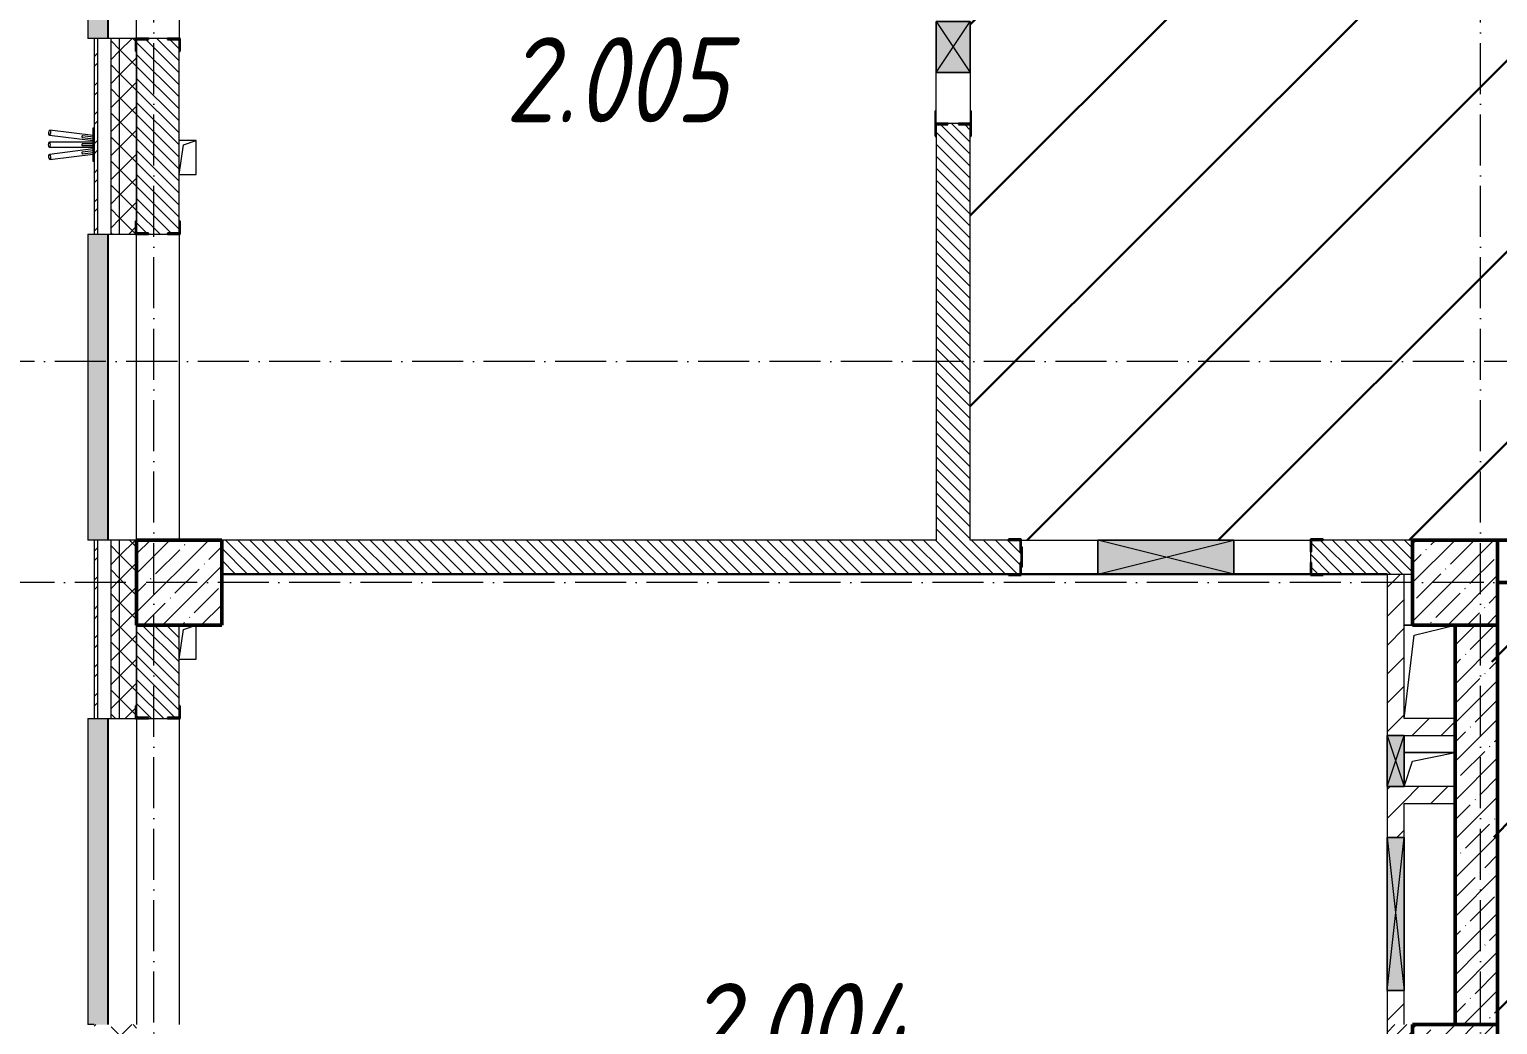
# Model space of a CAD drawing. Header units: millimetres. Extents: x 35697 to 388678, y -91946 to 171347.
# Drawn here: x 40179 to 48810, y 122895 to 128748 of the extents above; entities that cross this region are included whole.
import ezdxf

# ---------------------------------------------------------------- set-up
doc = ezdxf.new("R2010")
doc.units = ezdxf.units.MM
doc.linetypes.add('50_200_ШТРИХ_1Т_ш5_п1_п1_', pattern=[700, 500, -100, 0, -100])
for name, color, linetype, lineweight in [('2.1) ПГП окна 2.8 м', 5, 'Continuous', 30), ('2.4) ПГП вычит ЖБбалки 0.4 м -', 24, 'Continuous', 30), ('3.1) ЖБ окна 1.2 м', 102, 'Continuous', 30), ('4) ЛЕстницы', 5, 'Continuous', 30), ('A-DETL-GENF-OTLN', 7, 'Continuous', 9), ('A-FLOR-____-OTLN', 7, 'Continuous', 9), ('A-GENM-____-MCUT', 7, 'Continuous', 25), ('A-GENM-____-OTLN', 7, 'Continuous', 9), ('A-GENM-____-OTLN-1', 7, 'Continuous', 25), ('A-GLAZ-____-OTLN', 7, 'Continuous', 9), ('A-WALL-____-MCUT', 7, 'Continuous', 13), ('A-WALL-____-MCUT-1', 7, 'Continuous', 9), ('A-WALL-____-MCUT-2', 7, 'Continuous', 50), ('A-WALL-____-OTLN', 7, 'Continuous', 9), ('A-WALL-____-PATT-1', 7, 'Continuous', 9), ('A-WALL-FNSH-MCUT-1', 7, 'Continuous', 9), ('I-WALL-____-OTLN', 7, 'Continuous', 9), ('S-COLS-____-MCUT', 7, 'Continuous', 50), ('S-COLS-____-OTLN', 7, 'Continuous', 9), ('S-GRID-____-OTLN-1', 7, '50_200_ШТРИХ_1Т_ш5_п1_п1_', 9), ('Марки помещений', 7, 'Continuous', 9)]:
    doc.layers.add(name, color=color, linetype=linetype, lineweight=lineweight)
doc.layers.add('A-GLAZ-____-OTLN-1', color=7, linetype='Continuous', lineweight=9, true_color=0xc0c0c0)
doc.styles.add('ISOCPEUR_I_2', font='isocpeui.ttf', dxfattribs={"width": 0.85, "height": 2.3})
pattern_1 = [(135, (43259.71, 63713.66), (-35.35534, -35.35534), [])]
pattern_2 = [(45, (43259.71, 63713.66), (-84.85281, 84.85281), [])]
pattern_3 = [(45, (43259.71, 63713.66), (-70.71068, 70.71068), []), (135, (43259.71, 63713.66), (-70.71068, -70.71068), [])]

# ---------------------------------------------------------------- blocks, each defined once
blk = doc.blocks.new('BSC_Колонна _Прямоугольная - 500х500-V24-АР1_План отверстий 2 этажа в осях 1-64_Ю-ЯЯ')
at = {"layer": 'S-COLS-____-OTLN'}
h = blk.add_hatch(dxfattribs=at)
h.set_pattern_fill('FP_33', color=256, style=0, pattern_type=2)
h.set_pattern_definition([(45, (2200, -61781.04), (-114.04925, 114.04925), []), (45, (2314.05, -61781.04), (-114.04925, 114.04925), [201.613, -40.323, 3.353, -36.97])])
h.paths.add_polyline_path([(-250, -250), (250, -250), (250, 250), (-250, 250)], flags=0)
at = {"layer": 'S-COLS-____-MCUT'}
for p, q in [((250, 250), (-250, 250)), ((-250, 250), (-250, -250)), ((250, -250), (250, 250)), ((-250, -250), (250, -250))]:
    blk.add_line(p, q, dxfattribs=at)
blk = doc.blocks.new('BSC_Колонна _Прямоугольная - 500х500-V28-АР1_План отверстий 2 этажа в осях 1-64_Ю-ЯЯ')
at = {"layer": 'S-COLS-____-OTLN'}
h = blk.add_hatch(dxfattribs=at)
h.set_pattern_fill('FP_37', color=256, style=0, pattern_type=2)
h.set_pattern_definition([(45, (-5300, -61781.04), (-114.04925, 114.04925), []), (45, (-5185.95, -61781.04), (-114.04925, 114.04925), [201.613, -40.323, 3.353, -36.97])])
h.paths.add_polyline_path([(-250, -250), (250, -250), (250, 250), (-250, 250)], flags=0)
at = {"layer": 'S-COLS-____-MCUT'}
for p, q in [((250, 250), (-250, 250)), ((-250, 250), (-250, -250)), ((250, -250), (250, 250)), ((-250, -250), (250, -250))]:
    blk.add_line(p, q, dxfattribs=at)
blk = doc.blocks.new('BSC_Колонна _Прямоугольная - 500х500-V58-АР1_План отверстий 2 этажа в осях 1-64_Ю-ЯЯ')
at = {"layer": 'S-COLS-____-OTLN'}
h = blk.add_hatch(dxfattribs=at)
h.set_pattern_fill('FP_69', color=256, style=0, pattern_type=2)
h.set_pattern_definition([(45, (-5300, -58931.04), (-114.04925, 114.04925), []), (45, (-5185.95, -58931.04), (-114.04925, 114.04925), [201.613, -40.323, 3.353, -36.97])])
h.paths.add_polyline_path([(-250, -250), (250, -250), (250, 250), (-250, 250)], flags=0)
at = {"layer": 'S-COLS-____-MCUT'}
for p, q in [((250, 250), (-250, 250)), ((-250, 250), (-250, -250)), ((250, -250), (250, 250)), ((-250, -250), (250, -250))]:
    blk.add_line(p, q, dxfattribs=at)
blk = doc.blocks.new('Фахверк_СКБ_Уголок - 250_2700-27497298-АР1_План отверстий 2 этажа в осях 1-64_Ю-ЯЯ')
at = {"layer": 'A-GENM-____-MCUT'}
for p, q in [((200, 181), (125, 181)), ((125, 181), (125, 106)), ((131, 106), (131, 175)), ((131, 175), (200, 175)), ((200, 175), (200, 181)), ((125, 106), (131, 106)), ((131, -6), (125, -6)), ((125, -6), (125, -81)), ((125, -81), (200, -81)), ((131, -75), (131, -6)), ((200, -75), (131, -75)), ((200, -81), (200, -75))]:
    blk.add_line(p, q, dxfattribs=at)
blk = doc.blocks.new('154_Стойка_СКБ_Уголок - СМ-2180_200-28268025-АР1_План отверстий 2 этажа в осях 1-64_Ю-ЯЯ')
at = {"layer": 'A-GENM-____-MCUT'}
for p, q in [((125, 156), (125, 81)), ((200, 156), (125, 156)), ((131, 81), (131, 150)), ((131, 150), (200, 150)), ((200, 150), (200, 156)), ((125, 81), (131, 81)), ((131, 19), (125, 19)), ((125, 19), (125, -56)), ((131, -50), (131, 19)), ((125, -56), (200, -56)), ((200, -50), (131, -50)), ((200, -56), (200, -50))]:
    blk.add_line(p, q, dxfattribs=at)
blk = doc.blocks.new('Стойка_Влож_Уголок_Опорный - Уголок-28213941-АР1_План отверстий 2 этажа в осях 1-64_Ю-ЯЯ')
at = {"layer": 'A-GENM-____-OTLN'}
for p, q in [((-212, -6), (-212, 0)), ((0, 0), (0, -6)), ((-212, -75), (-212, -6)), ((-212, -6), (-206, -6)), ((-212, -75), (-206, -75)), ((-6, -6), (0, -6)), ((-6, -75), (0, -75)), ((0, -6), (0, -75))]:
    blk.add_line(p, q, dxfattribs=at)
blk = doc.blocks.new('Фахверк_СКБ_Уголок - 200_3550-28267367-АР1_План отверстий 2 этажа в осях 1-64_Ю-ЯЯ')
at = {"layer": 'A-GENM-____-MCUT'}
for p, q in [((200, 156), (125, 156)), ((125, 156), (125, 81)), ((131, 81), (131, 150)), ((131, 150), (200, 150)), ((200, 150), (200, 156)), ((125, 81), (131, 81)), ((131, 19), (125, 19)), ((125, 19), (125, -56)), ((131, -50), (131, 19)), ((125, -56), (200, -56)), ((200, -50), (131, -50)), ((200, -56), (200, -50))]:
    blk.add_line(p, q, dxfattribs=at)
blk = doc.blocks.new('154_Стойка_СКБ_Уголок - СМ-2480_200-28346303-АР1_План отверстий 2 этажа в осях 1-64_Ю-ЯЯ')
at = {"layer": 'A-GENM-____-MCUT'}
for p, q in [((125, 156), (125, 81)), ((200, 156), (125, 156)), ((131, 81), (131, 150)), ((131, 150), (200, 150)), ((200, 150), (200, 156)), ((125, 81), (131, 81)), ((131, 19), (125, 19)), ((125, 19), (125, -56)), ((131, -50), (131, 19)), ((125, -56), (200, -56)), ((200, -50), (131, -50)), ((200, -56), (200, -50))]:
    blk.add_line(p, q, dxfattribs=at)
blk = doc.blocks.new('Стойка_Влож_Полоса боковая - Полоса-V150-АР1_План отверстий 2 этажа в осях 1-64_Ю-ЯЯ')
at = {"layer": 'A-GENM-____-OTLN'}
for p, q in [((-5, 60), (0, 60)), ((-5, -60), (-5, 60)), ((0, 31), (0, -31)), ((0, -60), (-5, -60))]:
    blk.add_line(p, q, dxfattribs=at)
blk = doc.blocks.new('AR_Отверстие прямоугольное _в плите_ - AR_Отверстие прямоугольное _в плите_-V165-АР1_План отверстий 2 этажа в осях 1-64_Ю-ЯЯ')
at = {"layer": 'A-GENM-____-OTLN'}
for p, q in [((50, 100), (-50, 100)), ((-25, 75), (50, 100)), ((50, -100), (50, 100)), ((-50, -100), (-25, 75)), ((-50, -100), (50, -100))]:
    blk.add_line(p, q, dxfattribs=at)
blk = doc.blocks.new('AR_Отверстие прямоугольное _в плите_ - AR_Отверстие прямоугольное _в плите_-V188-АР1_План отверстий 2 этажа в осях 1-64_Ю-ЯЯ')
at = {"layer": 'A-GENM-____-OTLN'}
for p, q in [((150, 100), (-150, 100)), ((-100, 50), (150, 100)), ((-150, -100), (-100, 50))]:
    blk.add_line(p, q, dxfattribs=at)
blk = doc.blocks.new('AR_Отверстие прямоугольное _в плите_ - AR_Отверстие прямоугольное _в плите_-30552638-АР1_План отверстий 2 этажа в осях 1-64_Ю-ЯЯ')
at = {"layer": 'A-GENM-____-OTLN'}
for p, q in [((-100, 275), (-150, 275)), ((-90, 215), (150, 275)), ((-150, -275), (-90, 215))]:
    blk.add_line(p, q, dxfattribs=at)
blk = doc.blocks.new('Отлив_СКБ - Отлив витража_120_НВФ-31885689-АР1_План отверстий 2 этажа в осях 1-64_Ю-ЯЯ')
at = {"layer": 'A-GLAZ-____-OTLN-1'}
for points in [[(1800, 2), (1800, 120), (0, 120), (0, 2), (737.3, 2)], [(1800, 0), (1800, 2), (0, 2), (0, 0), (737.3, 0)]]:
    blk.add_hatch(color=256, dxfattribs=at).paths.add_polyline_path(points, flags=0)
at = {"layer": 'A-GLAZ-____-OTLN'}
for p, q in [((0, 83), (0, 120)), ((1800, 120), (0, 120)), ((1800, 120), (1800, 83)), ((0, 2), (1800, 2)), ((1800, 0), (0, 0))]:
    blk.add_line(p, q, dxfattribs=at)
blk = doc.blocks.new('Указатель_Флаги_По грани - Указатель_Флаги_По грани-31763482-АР1_План отверстий 2 этажа в осях 1-64_Ю-ЯЯ')
at = {"layer": 'A-GENM-____-OTLN'}
for p, q in [((-2963.1, 64412.6), (-2705, 64380.9)), ((-2705, 64411.2), (-2959.5, 64442.4)), ((-2768.8, 64398.8), (-2705, 64391)), ((-2705, 64401.1), (-2767.5, 64408.8)), ((-2705, 64257), (-2705, 64455)), ((-2705, 64455), (-2700, 64455)), ((-2705, 64371.1), (-2963.2, 64371)), ((-2963.2, 64341), (-2705, 64341.1)), ((-2705, 64331.2), (-2963.1, 64299.5)), ((-2959.5, 64269.7), (-2705, 64300.9)), ((-2705, 64321.1), (-2768.8, 64313.3)), ((-2705, 64361.1), (-2768.6, 64361)), ((-2768.6, 64351), (-2705, 64351.1)), ((-2767.5, 64303.3), (-2705, 64311)), ((-2700, 64257), (-2705, 64257))]:
    blk.add_line(p, q, dxfattribs=at)
for centre, major_axis, start_param, end_param in [((-2961.3, 64427.5), (1.8, 14.9), 1.570796, 4.712389), ((-2961.3, 64427.5), (1.8, 14.9), 4.712389, 7.853982), ((-2963.2, 64356), (0, 15), 4.712389, 7.853982), ((-2963.2, 64356), (0, 15), 1.570796, 4.712389), ((-2961.3, 64284.6), (-1.8, 14.9), 4.712389, 7.853982), ((-2961.3, 64284.6), (-1.8, 14.9), 1.570796, 4.712389)]:
    blk.add_ellipse(centre, major_axis=major_axis, ratio=0.422618, start_param=start_param, end_param=end_param, dxfattribs=at)
for points, knots in [([(-2772.7, 64404.4), (-2772.8, 64403.7), (-2772.7, 64402.4), (-2772.2, 64401), (-2771.5, 64400.1), (-2770.8, 64399.5), (-2770.2, 64399.2), (-2769.7, 64399), (-2769.4, 64398.9), (-2769.3, 64398.9)], [0, 0, 0, 0, 0.1111111, 0.2222222, 0.2777778, 0.3333333, 0.3888889, 0.4166667, 0.4444444, 0.4444444, 0.4444444, 0.4444444]), ([(-2768, 64408.8), (-2768.2, 64408.8), (-2768.5, 64408.8), (-2769.1, 64408.7), (-2769.7, 64408.6), (-2770.5, 64408.2), (-2771.4, 64407.5), (-2772.3, 64406.3), (-2772.6, 64405), (-2772.7, 64404.4)], [0.5555556, 0.5555556, 0.5555556, 0.5555556, 0.5833333, 0.6111111, 0.6666667, 0.7222222, 0.7777778, 0.8888889, 1, 1, 1, 1]), ([(-2769.1, 64361), (-2769.3, 64361), (-2769.6, 64361), (-2770, 64360.9), (-2770.4, 64360.7), (-2770.9, 64360.5), (-2771.5, 64360.1), (-2772.3, 64359.3), (-2773, 64358), (-2773.2, 64356.7), (-2773.2, 64356)], [0.5555556, 0.5555556, 0.5555556, 0.5555556, 0.5833333, 0.6111111, 0.6388889, 0.6666667, 0.7222222, 0.7777778, 0.8888889, 1, 1, 1, 1]), ([(-2773.2, 64356), (-2773.2, 64355.4), (-2773, 64354.1), (-2772.3, 64352.7), (-2771.5, 64351.9), (-2770.8, 64351.5), (-2770.1, 64351.2), (-2769.6, 64351.1), (-2769.3, 64351.1), (-2769.1, 64351.1)], [0, 0, 0, 0, 0.1111111, 0.2222222, 0.2777778, 0.3333333, 0.3888889, 0.4166667, 0.4444444, 0.4444444, 0.4444444, 0.4444444]), ([(-2769.3, 64313.2), (-2769.4, 64313.1), (-2769.7, 64313.1), (-2770.2, 64312.9), (-2770.8, 64312.6), (-2771.5, 64312), (-2772.2, 64311.1), (-2772.7, 64309.7), (-2772.8, 64308.4), (-2772.7, 64307.7)], [0.5555556, 0.5555556, 0.5555556, 0.5555556, 0.5833333, 0.6111111, 0.6666667, 0.7222222, 0.7777778, 0.8888889, 1, 1, 1, 1]), ([(-2772.7, 64307.7), (-2772.6, 64307.1), (-2772.3, 64305.8), (-2771.4, 64304.6), (-2770.5, 64303.9), (-2769.7, 64303.5), (-2769.1, 64303.3), (-2768.5, 64303.3), (-2768.2, 64303.3), (-2768, 64303.3)], [0, 0, 0, 0, 0.1111111, 0.2222222, 0.2777778, 0.3333333, 0.3888889, 0.4166667, 0.4444444, 0.4444444, 0.4444444, 0.4444444])]:
    blk.add_open_spline(points, degree=3, knots=knots, dxfattribs=at)
blk = doc.blocks.new('AR_Отверстие прямоугольное _в стене_ - AR_Отверстие прямоугольное _в стене__ОВ-36801996-АР1_План отверстий 2 этажа в осях 1-64_Ю-ЯЯ')
at = {"layer": 'A-GLAZ-____-OTLN'}
blk.add_hatch(color=256, dxfattribs=at).paths.add_polyline_path([(-450, -50), (450, -50), (450, 50), (-450, 50)], flags=0)
at = {"layer": 'A-DETL-GENF-OTLN'}
for p, q in [((-450, -50), (-450, 50)), ((-450, 50), (450, 50)), ((450, 50), (-450, -50)), ((-450, 50), (450, -50)), ((450, 50), (-450, 50)), ((-450, 50), (-450, -50)), ((450, 50), (450, -50)), ((450, -50), (450, 50)), ((450, -50), (-450, -50)), ((-450, -50), (450, -50))]:
    blk.add_line(p, q, dxfattribs=at)
blk = doc.blocks.new('AR_Отверстие прямоугольное _в стене__БезПР - AR_Отверстие прямоугольное _в стене__БезПР-36428461-АР1_План отверстий 2 этажа в осях 1-64_Ю-ЯЯ')
at = {"layer": 'A-GLAZ-____-OTLN'}
blk.add_hatch(color=256, dxfattribs=at).paths.add_polyline_path([(-150, -50), (150, -50), (150, 50), (-150, 50)], flags=0)
at = {"layer": 'A-DETL-GENF-OTLN'}
for p, q in [((-150, -50), (-150, 50)), ((-150, 50), (150, 50)), ((150, 50), (-150, -50)), ((-150, 50), (150, -50)), ((150, 50), (-150, 50)), ((-150, 50), (-150, -50)), ((150, 50), (150, -50)), ((150, -50), (150, 50)), ((150, -50), (-150, -50)), ((-150, -50), (150, -50))]:
    blk.add_line(p, q, dxfattribs=at)
blk = doc.blocks.new('AR_Отверстие прямоугольное _в стене__БезПР - AR_Отверстие прямоугольное _в стене__БезПР-36427769-АР1_План отверстий 2 этажа в осях 1-64_Ю-ЯЯ')
at = {"layer": 'A-GLAZ-____-OTLN'}
blk.add_hatch(color=256, dxfattribs=at).paths.add_polyline_path([(-150, -100), (150, -100), (150, 100), (-150, 100)], flags=0)
at = {"layer": 'A-DETL-GENF-OTLN'}
for p, q in [((-150, -100), (-150, 100)), ((-150, 100), (150, 100)), ((150, 100), (-150, -100)), ((-150, 100), (150, -100)), ((150, 100), (-150, 100)), ((-150, 100), (-150, -100)), ((150, 100), (150, -100)), ((150, -100), (150, 100)), ((150, -100), (-150, -100)), ((-150, -100), (150, -100))]:
    blk.add_line(p, q, dxfattribs=at)
at = {"layer": 'A-GLAZ-____-OTLN'}
blk.add_line((150, 100), (-150, 100), dxfattribs=at)
blk = doc.blocks.new('AR_Отверстие прямоугольное _в стене_ - AR_Отверстие прямоугольное _в стене__ОВ-36799175-АР1_План отверстий 2 этажа в осях 1-64_Ю-ЯЯ')
at = {"layer": 'A-GLAZ-____-OTLN'}
blk.add_hatch(color=256, dxfattribs=at).paths.add_polyline_path([(-400, 100), (-400, -100), (400, -100), (400, 100), (80.2, 100)], flags=0)
at = {"layer": 'A-DETL-GENF-OTLN'}
for p, q in [((-400, -100), (-400, 100)), ((-400, 100), (400, 100)), ((400, 100), (-400, -100)), ((-400, 100), (400, -100)), ((400, 100), (-400, 100)), ((-400, 100), (-400, -100)), ((400, 100), (400, -100)), ((400, -100), (400, 100)), ((400, -100), (-400, -100)), ((-400, -100), (400, -100))]:
    blk.add_line(p, q, dxfattribs=at)
blk = doc.blocks.new('2этаж')
at = {"layer": 'S-GRID-____-OTLN-1', "color": 251, "ltscale": 0.6, "true_color": 0x636466}
for p, q in [((-17941.7, 511907.5), (-17941.7, 549908.8)), ((-10141.7, 511907.5), (-10141.7, 549908.8)), ((88482.7, 522097), (-20260.4, 522097)), ((-4662.3, 520797), (-20260.4, 520797))]:
    blk.add_line(p, q, dxfattribs=at)

msp = doc.modelspace()

# ---------------------------------------------------------------- hatches: boundary and pattern name
at = {"layer": '2.1) ПГП окна 2.8 м'}
h = msp.add_hatch(dxfattribs=at)
h.set_pattern_fill('ANSI31', color=5, scale=250)
h.paths.add_polyline_path([(48809.7, 140344.7), (50635.4, 140344.7), (50635.4, 130744.7), (48809.7, 130744.7)])
h.paths.add_polyline_path([(45709.7, 130744.7), (50859.7, 130744.7), (50859.7, 125744.7), (45709.7, 125744.7)])
h.paths.add_polyline_path([(88459.7, 131244.7), (50859.7, 131244.7), (50859.7, 126894.7), (88459.7, 126894.7)])
at = {"layer": '4) ЛЕстницы'}
h = msp.add_hatch(dxfattribs=at)
h.set_pattern_fill('ANSI31', color=256, scale=230, angle=0.624)
h.paths.add_polyline_path([(48769.1, 125483.5), (50819, 125505.9), (50900.6, 119153.8), (48850.8, 119131.4)])
at = {"layer": 'A-WALL-____-PATT-1'}
h = msp.add_hatch(dxfattribs=at)
h.set_pattern_fill('FP_3', color=256, style=0, pattern_type=2)
h.set_pattern_definition([(45, (43259.71, 63713.66), (-85.53659, 85.53659), []), (45, (43316.74, 63713.66), (-85.53659, 85.53659), [])])
h.paths.add_polyline_path([(40559.7, 118644.7), (40579.7, 118644.7), (40579.7, 119894.7), (40559.7, 119894.7), (40559.7, 119323.8)], flags=0)
h.paths.add_polyline_path([(40579.7, 121694.7), (40579.7, 122894.7), (40559.7, 122894.7), (40559.7, 121694.7)], flags=0)
h.paths.add_polyline_path([(40579.7, 124694.7), (40579.7, 125744.7), (40559.7, 125744.7), (40559.7, 124694.7)], flags=0)
h.paths.add_polyline_path([(40579.7, 127544.7), (40579.7, 128694.7), (40559.7, 128694.7), (40559.7, 127544.7)], flags=0)
h.paths.add_polyline_path([(40579.7, 130494.7), (40579.7, 131564.7), (40559.7, 131564.7), (40559.7, 130494.7)], flags=0)
h = msp.add_hatch(dxfattribs=at)
h.set_pattern_fill('FP_1', color=256, style=0, pattern_type=2)
h.set_pattern_definition(pattern_3)
h.paths.add_polyline_path([(40659.7, 118744.7), (40709.7, 118744.7), (40709.7, 119894.7), (40659.7, 119894.7), (40659.7, 119323.8)], flags=0)
h.paths.add_polyline_path([(40659.7, 121694.7), (40709.7, 121694.7), (40709.7, 122894.7), (40659.7, 122894.7), (40659.7, 122552.7)], flags=0)
h.paths.add_polyline_path([(40659.7, 124694.7), (40709.7, 124694.7), (40709.7, 125744.7), (40659.7, 125744.7)], flags=0)
h.paths.add_polyline_path([(40709.7, 127544.7), (40709.7, 128694.7), (40659.7, 128694.7), (40659.7, 127544.7)], flags=0)
h.paths.add_polyline_path([(40659.7, 130494.7), (40709.7, 130494.7), (40709.7, 131394.7), (40659.7, 131394.7), (40659.7, 130624.7)], flags=0)
h = msp.add_hatch(dxfattribs=at)
h.set_pattern_fill('FP_1', color=256, style=0, pattern_type=2)
h.set_pattern_definition(pattern_3)
h.paths.add_polyline_path([(40709.7, 118794.7), (40809.7, 118794.7), (40809.7, 119819.7), (40803.7, 119819.7), (40803.7, 119894.7), (40709.7, 119894.7), (40709.7, 119323.8)], flags=0)
h.paths.add_polyline_path([(40809.7, 122394.7), (40809.7, 122894.7), (40709.7, 122894.7), (40709.7, 122394.7)], flags=0)
h.paths.add_polyline_path([(40803.7, 121694.7), (40803.7, 121769.7), (40809.7, 121769.7), (40809.7, 122394.7), (40709.7, 122394.7), (40709.7, 121694.7)], flags=0)
h.paths.add_polyline_path([(40803.7, 124694.7), (40803.7, 124769.7), (40809.7, 124769.7), (40809.7, 125744.7), (40709.7, 125744.7), (40709.7, 124694.7)], flags=0)
h.paths.add_polyline_path([(40803.7, 127544.7), (40803.7, 127619.7), (40809.7, 127619.7), (40809.7, 128619.7), (40803.7, 128619.7), (40803.7, 128694.7), (40709.7, 128694.7), (40709.7, 127544.7)], flags=0)
h.paths.add_polyline_path([(40709.7, 130494.7), (40803.7, 130494.7), (40803.7, 130569.7), (40809.7, 130569.7), (40809.7, 131394.7), (40709.7, 131394.7), (40709.7, 130624.7)], flags=0)
h = msp.add_hatch(dxfattribs=at)
h.set_pattern_fill('FP_6', color=256, style=0, pattern_type=2)
h.set_pattern_definition(pattern_1)
h.paths.add_polyline_path([(45709.7, 125744.7), (45709.7, 128188.7), (45640.7, 128188.7), (45640.7, 128194.7), (45578.7, 128194.7), (45578.7, 128188.7), (45509.7, 128188.7), (45509.7, 125744.7)], flags=0)
h.paths.add_polyline_path([(45640.7, 129344.7), (45640.7, 129350.7), (45709.7, 129350.7), (45709.7, 131144.7), (45509.7, 131144.7), (45509.7, 129350.7), (45578.7, 129350.7), (45578.7, 129344.7)], flags=0)
h = msp.add_hatch(dxfattribs=at)
h.set_pattern_fill('FP_6', color=256, style=0, pattern_type=2)
h.set_pattern_definition(pattern_1)
h.paths.add_polyline_path([(40878.7, 127544.7), (40990.7, 127544.7), (40990.7, 127550.7), (41059.7, 127550.7), (41059.7, 128688.7), (40990.7, 128688.7), (40990.7, 128694.7), (40878.7, 128694.7), (40878.7, 128688.7), (40809.7, 128688.7), (40809.7, 127550.7), (40878.7, 127550.7)], flags=0)
h.paths.add_polyline_path([(40990.7, 130494.7), (40990.7, 130500.7), (41059.7, 130500.7), (41059.7, 130894.7), (40809.7, 130894.7), (40809.7, 130500.7), (40878.7, 130500.7), (40878.7, 130494.7)], flags=0)
h = msp.add_hatch(dxfattribs=at)
h.set_pattern_fill('FP_6', color=256, style=0, pattern_type=2)
h.set_pattern_definition(pattern_1)
h.paths.add_polyline_path([(47715.7, 125544.7), (48309.7, 125544.7), (48309.7, 125744.7), (47715.7, 125744.7), (47715.7, 125675.7), (47709.7, 125675.7), (47709.7, 125613.7), (47715.7, 125613.7)], flags=0)
h.paths.add_polyline_path([(46003.7, 125544.7), (46003.7, 125613.7), (46009.7, 125613.7), (46009.7, 125675.7), (46003.7, 125675.7), (46003.7, 125744.7), (41309.7, 125744.7), (41309.7, 125544.7), (45934.7, 125544.7)], flags=0)
h = msp.add_hatch(dxfattribs=at)
h.set_pattern_fill('FP_4', color=256, style=0, pattern_type=2)
h.set_pattern_definition(pattern_2)
h.paths.add_polyline_path([(48259.7, 122894.7), (48259.7, 123094.7), (48159.7, 123094.7), (48159.7, 122894.7)], flags=0)
h.paths.add_polyline_path([(48259.7, 123994.7), (48259.7, 124294.7), (48159.7, 124294.7), (48159.7, 123994.7), (48244.3, 123994.7)], flags=0)
h.paths.add_polyline_path([(48259.7, 124594.7), (48259.7, 125544.7), (48159.7, 125544.7), (48159.7, 124594.7), (48235.7, 124594.7)], flags=0)
h = msp.add_hatch(dxfattribs=at)
h.set_pattern_fill('FP_6', color=256, style=0, pattern_type=2)
h.set_pattern_definition(pattern_1)
h.paths.add_polyline_path([(40990.7, 124694.7), (40990.7, 124700.7), (41059.7, 124700.7), (41059.7, 125244.7), (40809.7, 125244.7), (40809.7, 124700.7), (40878.7, 124700.7), (40878.7, 124694.7)], flags=0)
h = msp.add_hatch(dxfattribs=at)
h.set_pattern_fill('FP_13', color=256, style=0, pattern_type=2)
h.set_pattern_definition([(45, (43259.71, 63713.66), (-114.04925, 114.04925), []), (45, (43373.76, 63713.66), (-114.04925, 114.04925), [201.612, -40.322, 3.353, -36.97])])
h.paths.add_polyline_path([(48809.7, 122894.7), (48809.7, 125244.7), (48559.7, 125244.7), (48559.7, 122894.7)], flags=0)
h = msp.add_hatch(dxfattribs=at)
h.set_pattern_fill('FP_4', color=256, style=0, pattern_type=2)
h.set_pattern_definition(pattern_2)
h.paths.add_polyline_path([(48559.7, 124594.7), (48559.7, 124694.7), (48259.7, 124694.7), (48259.7, 124594.7), (48547, 124594.7)], flags=0)
h = msp.add_hatch(dxfattribs=at)
h.set_pattern_fill('FP_4', color=256, style=0, pattern_type=2)
h.set_pattern_definition(pattern_2)
h.paths.add_polyline_path([(48559.7, 124194.7), (48559.7, 124294.7), (48259.7, 124294.7), (48259.7, 124194.7), (48547, 124194.7)], flags=0)
h = msp.add_hatch(dxfattribs=at)
h.set_pattern_fill('FP_5', color=256, style=0, pattern_type=2)
h.set_pattern_definition([(45, (43259.71, 63713.66), (-35.35534, 35.35534), [])])
h.paths.add_polyline_path([(48259.7, 122794.7), (48309.7, 122794.7), (48309.7, 122894.7), (48159.7, 122894.7), (48159.7, 122794.7)], flags=0)

# ---------------------------------------------------------------- linework, layer by layer
at = {"layer": '2.4) ПГП вычит ЖБбалки 0.4 м -'}
msp.add_lwpolyline([(41309.7, 125544.7), (48159.7, 125544.7)], dxfattribs=at)
at = {"layer": 'A-FLOR-____-OTLN'}
for p, q in [((48259.7, 125244.7), (48309.7, 125244.7)), ((48259.7, 124494.7), (48559.7, 124494.7))]:
    msp.add_line(p, q, dxfattribs=at)
at = {"layer": 'A-WALL-____-MCUT'}
for p, q in [((40803.7, 128694.7), (40579.7, 128694.7)), ((40579.7, 128694.7), (40579.7, 127544.7)), ((40990.7, 128694.7), (40878.7, 128694.7)), ((41059.7, 127619.7), (41059.7, 128619.7)), ((45640.7, 128194.7), (45578.7, 128194.7)), ((45509.7, 128119.7), (45509.7, 125744.7)), ((45709.7, 125744.7), (45709.7, 128119.7)), ((40579.7, 127544.7), (40803.7, 127544.7)), ((40878.7, 127544.7), (40990.7, 127544.7)), ((40809.7, 125744.7), (40579.7, 125744.7)), ((40579.7, 125744.7), (40579.7, 124694.7)), ((45509.7, 125744.7), (41309.7, 125744.7)), ((45934.7, 125744.7), (45709.7, 125744.7)), ((47709.7, 125675.7), (47709.7, 125613.7)), ((48309.7, 125744.7), (47784.7, 125744.7)), ((41309.7, 125544.7), (45934.7, 125544.7)), ((47784.7, 125544.7), (48309.7, 125544.7)), ((41059.7, 124769.7), (41059.7, 125244.7)), ((40579.7, 124694.7), (40803.7, 124694.7)), ((40878.7, 124694.7), (40990.7, 124694.7))]:
    msp.add_line(p, q, dxfattribs=at)
at = {"layer": 'A-WALL-____-MCUT-1'}
for p, q in [((40659.7, 127544.7), (40659.7, 128694.7)), ((40709.7, 127544.7), (40709.7, 128694.7)), ((40809.7, 128619.7), (40809.7, 127619.7)), ((40809.7, 127619.7), (40809.7, 128619.7)), ((40659.7, 124694.7), (40659.7, 125744.7)), ((40709.7, 124694.7), (40709.7, 125744.7)), ((40809.7, 125244.7), (40809.7, 124769.7)), ((40809.7, 124769.7), (40809.7, 125244.7))]:
    msp.add_line(p, q, dxfattribs=at)
at = {"layer": 'A-WALL-____-MCUT-2'}
for p, q in [((49059.7, 125744.7), (48809.7, 125744.7)), ((48809.7, 125494.7), (49059.7, 125494.7)), ((48559.7, 125244.7), (48559.7, 122894.7)), ((48809.7, 122894.7), (48809.7, 125244.7))]:
    msp.add_line(p, q, dxfattribs=at)
at = {"layer": 'A-WALL-____-OTLN'}
for p, q in [((40809.7, 128694.7), (40809.7, 130494.7)), ((41059.7, 130494.7), (41059.7, 128694.7)), ((40809.7, 125744.7), (40809.7, 127544.7)), ((41059.7, 127544.7), (41059.7, 125744.7)), ((40809.7, 124694.7), (40809.7, 122894.7)), ((41059.7, 124694.7), (41059.7, 122894.7))]:
    msp.add_line(p, q, dxfattribs=at)
at = {"layer": 'A-WALL-FNSH-MCUT-1'}
for p, q in [((40559.7, 128694.7), (40559.7, 127544.7)), ((40579.7, 128694.7), (40559.7, 128694.7)), ((40559.7, 127544.7), (40579.7, 127544.7)), ((40559.7, 125744.7), (40559.7, 124694.7)), ((40579.7, 125744.7), (40559.7, 125744.7)), ((48159.7, 125544.7), (48159.7, 124594.7)), ((48259.7, 124694.7), (48259.7, 125544.7)), ((40559.7, 124694.7), (40579.7, 124694.7)), ((48559.7, 124694.7), (48259.7, 124694.7)), ((48259.7, 124594.7), (48559.7, 124594.7)), ((48159.7, 124294.7), (48159.7, 123994.7)), ((48559.7, 124294.7), (48259.7, 124294.7)), ((48259.7, 123994.7), (48259.7, 124194.7)), ((48259.7, 124194.7), (48559.7, 124194.7)), ((48159.7, 123094.7), (48159.7, 122244.7)), ((48259.7, 122894.7), (48259.7, 123094.7))]:
    msp.add_line(p, q, dxfattribs=at)
at = {"layer": 'I-WALL-____-OTLN'}
for p, q in [((45509.7, 128194.7), (45509.7, 128494.7)), ((45709.7, 128494.7), (45709.7, 128194.7)), ((46009.7, 125744.7), (46459.7, 125744.7)), ((47259.7, 125744.7), (47709.7, 125744.7)), ((46459.7, 125544.7), (46009.7, 125544.7)), ((47709.7, 125544.7), (47259.7, 125544.7))]:
    msp.add_line(p, q, dxfattribs=at)

# ---------------------------------------------------------------- block references
at = {"layer": '3.1) ЖБ окна 1.2 м'}
msp.add_blockref('2этаж', (58851.4, -395302.3), dxfattribs=at)
at = {"layer": 'A-GENM-____-OTLN', "rotation": 180}
for name, p in [('Стойка_Влож_Уголок_Опорный - Уголок-28213941-АР1_План отверстий 2 этажа в осях 1-64_Ю-ЯЯ', (45503.7, 128194.7)), ('Стойка_Влож_Полоса боковая - Полоса-V150-АР1_План отверстий 2 этажа в осях 1-64_Ю-ЯЯ', (46009.7, 125644.7))]:
    msp.add_blockref(name, p, dxfattribs=at)
at = {"layer": 'A-GENM-____-OTLN'}
for name, p in [('Указатель_Флаги_По грани - Указатель_Флаги_По грани-31763482-АР1_План отверстий 2 этажа в осях 1-64_Ю-ЯЯ', (43259.7, 63713.7)), ('AR_Отверстие прямоугольное _в плите_ - AR_Отверстие прямоугольное _в плите_-V165-АР1_План отверстий 2 этажа в осях 1-64_Ю-ЯЯ', (41109.7, 127994.7)), ('AR_Отверстие прямоугольное _в плите_ - AR_Отверстие прямоугольное _в плите_-V165-АР1_План отверстий 2 этажа в осях 1-64_Ю-ЯЯ', (41109.7, 125144.4)), ('AR_Отверстие прямоугольное _в плите_ - AR_Отверстие прямоугольное _в плите_-30552638-АР1_План отверстий 2 этажа в осях 1-64_Ю-ЯЯ', (48409.7, 124969.7)), ('AR_Отверстие прямоугольное _в плите_ - AR_Отверстие прямоугольное _в плите_-V188-АР1_План отверстий 2 этажа в осях 1-64_Ю-ЯЯ', (48409.7, 124394.7))]:
    msp.add_blockref(name, p, dxfattribs=at)
at = {"layer": 'A-GENM-____-OTLN-1'}
for name, p, rotation in [('Фахверк_СКБ_Уголок - 250_2700-27497298-АР1_План отверстий 2 этажа в осях 1-64_Ю-ЯЯ', (40884.7, 128819.7), 269.9999999999999), ('154_Стойка_СКБ_Уголок - СМ-2180_200-28268025-АР1_План отверстий 2 этажа в осях 1-64_Ю-ЯЯ', (45559.7, 128319.7), 269.9999999999999), ('Фахверк_СКБ_Уголок - 250_2700-27497298-АР1_План отверстий 2 этажа в осях 1-64_Ю-ЯЯ', (40984.7, 127419.7), 89.99999999999991), ('154_Стойка_СКБ_Уголок - СМ-2480_200-28346303-АР1_План отверстий 2 этажа в осях 1-64_Ю-ЯЯ', (46134.7, 125694.7), 180), ('Фахверк_СКБ_Уголок - 250_2700-27497298-АР1_План отверстий 2 этажа в осях 1-64_Ю-ЯЯ', (40984.7, 124569.7), 89.99999999999991)]:
    msp.add_blockref(name, p, dxfattribs=dict(at, rotation=rotation))
msp.add_blockref('Фахверк_СКБ_Уголок - 200_3550-28267367-АР1_План отверстий 2 этажа в осях 1-64_Ю-ЯЯ', (47584.7, 125594.7), dxfattribs=at)
at = {"layer": 'A-GLAZ-____-OTLN'}
for name, p, rotation in [('Отлив_СКБ - Отлив витража_120_НВФ-31885689-АР1_План отверстий 2 этажа в осях 1-64_Ю-ЯЯ', (40642.7, 128694.7), 90), ('AR_Отверстие прямоугольное _в стене__БезПР - AR_Отверстие прямоугольное _в стене__БезПР-36427769-АР1_План отверстий 2 этажа в осях 1-64_Ю-ЯЯ', (45609.7, 128644.7), 89.99999999999991), ('Отлив_СКБ - Отлив витража_120_НВФ-31885689-АР1_План отверстий 2 этажа в осях 1-64_Ю-ЯЯ', (40642.7, 125744.7), 90), ('AR_Отверстие прямоугольное _в стене_ - AR_Отверстие прямоугольное _в стене__ОВ-36799175-АР1_План отверстий 2 этажа в осях 1-64_Ю-ЯЯ', (46859.7, 125644.7), 180), ('Отлив_СКБ - Отлив витража_120_НВФ-31885689-АР1_План отверстий 2 этажа в осях 1-64_Ю-ЯЯ', (40642.7, 122894.7), 90), ('AR_Отверстие прямоугольное _в стене__БезПР - AR_Отверстие прямоугольное _в стене__БезПР-36428461-АР1_План отверстий 2 этажа в осях 1-64_Ю-ЯЯ', (48209.7, 124444.7), 90.0000000000001), ('AR_Отверстие прямоугольное _в стене_ - AR_Отверстие прямоугольное _в стене__ОВ-36801996-АР1_План отверстий 2 этажа в осях 1-64_Ю-ЯЯ', (48209.7, 123544.7), 90.0000000000001)]:
    msp.add_blockref(name, p, dxfattribs=dict(at, rotation=rotation))
at = {"layer": 'S-COLS-____-OTLN'}
for name, p in [('BSC_Колонна _Прямоугольная - 500х500-V24-АР1_План отверстий 2 этажа в осях 1-64_Ю-ЯЯ', (41059.7, 125494.7)), ('BSC_Колонна _Прямоугольная - 500х500-V28-АР1_План отверстий 2 этажа в осях 1-64_Ю-ЯЯ', (48559.7, 125494.7)), ('BSC_Колонна _Прямоугольная - 500х500-V58-АР1_План отверстий 2 этажа в осях 1-64_Ю-ЯЯ', (48559.7, 122644.7))]:
    msp.add_blockref(name, p, dxfattribs=at)

# ---------------------------------------------------------------- texts
at = {"layer": 'Марки помещений', "char_height": 500, "attachment_point": 1, "style": 'ISOCPEUR_I_2'}
for s, insert, width in [('2.005', (42976.9, 128702.3), 785.654), ('2.004', (44040, 123139.2), 817.721)]:
    msp.add_mtext(s, dxfattribs=dict(at, insert=insert, width=width))

doc.saveas('drawing.dxf')
